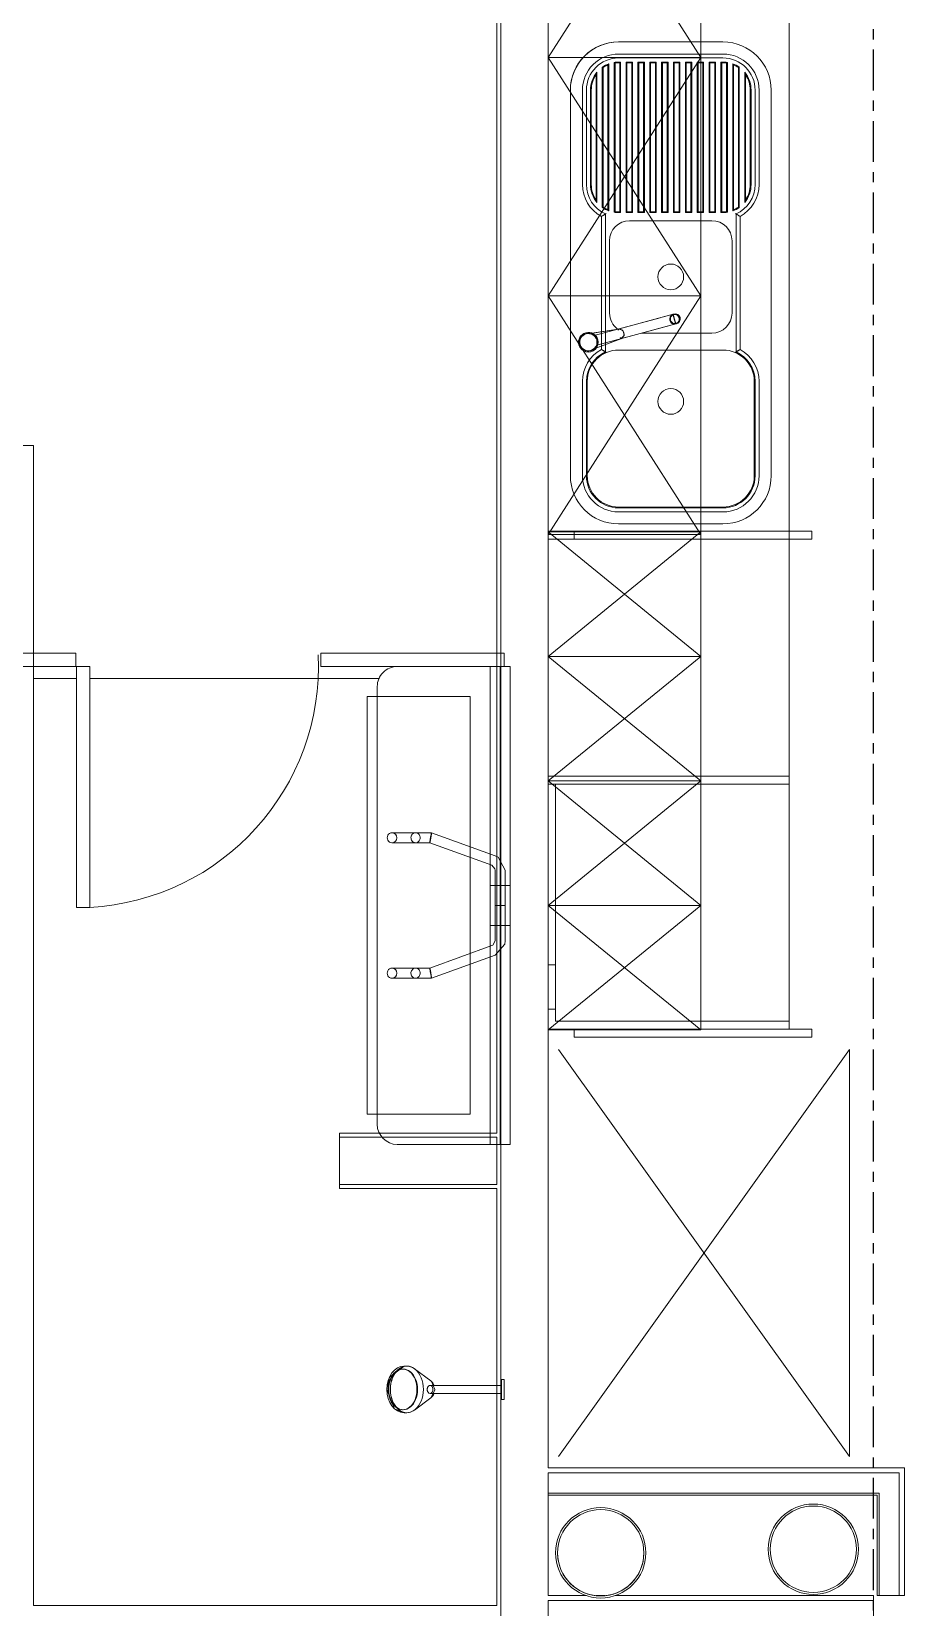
# Model space of a CAD drawing. Header units: millimetres. Extents: x -677815 to 406757, y -145898 to 39000.
# Drawn here: x 267903 to 270077, y 110 to 4034 of the extents above; entities that cross this region are included whole.
import ezdxf

# ---------------------------------------------------------------- set-up
doc = ezdxf.new("R2010")
doc.units = ezdxf.units.MM
doc.header["$LTSCALE"] = 8
doc.linetypes.add('Xref building Toll$0$Grid Line', pattern=[22.225, 12.7, -3.175, 3.175, -3.175])
for name, color, linetype, lineweight in [('Xref building Toll$0$A-AREA', 8, 'Continuous', 18), ('Xref building Toll$0$A-DETL', 8, 'Continuous', 9), ('Xref building Toll$0$A-GENM', 8, 'Continuous', 9), ('Xref building Toll$0$A-WALL', 8, 'Continuous', 9), ('Xref building Toll$0$I-FURN', 8, 'Continuous', 9), ('Xref building Toll$0$I-FURN-HDLN', 8, 'Continuous', 9), ('Xref building Toll$0$P-PIPE', 8, 'Continuous', 9), ('Xref building Toll$0$P-SANR-FIXT', 8, 'Continuous', 9), ('Xref building Toll$0$Q-SPCQ', 8, 'Continuous', 9), ('Xref building Toll$0$Q-SPCQ-HDLN', 8, 'Continuous', 9)]:
    doc.layers.add(name, color=color, linetype=linetype, lineweight=lineweight)
doc.layers.add('Xref building Toll$0$S-GRID', color=8, linetype='Continuous')

# ---------------------------------------------------------------- blocks, each defined once
blk = doc.blocks.new('Xref building Toll$0$Toll Grids')
at = {"layer": 'Xref building Toll$0$S-GRID', "linetype": 'Xref building Toll$0$Grid Line'}
blk.add_line((270000, -125373.3), (270000, 36031.5), dxfattribs=at)
blk = doc.blocks.new('Xref building Toll$0$TPT - Toilet Partition 02 - Standard-932682-MASTER GROUND FLOOR')
at = {"layer": 'Xref building Toll$0$A-GENM'}
for p, q in [((66.5, -236), (-66.5, -236)), ((-66.5, -236), (-66.5, -269)), ((-66.5, -236), (-66.5, -236)), ((-66.5, -269), (66.5, -269)), ((-66.5, -269), (-66.5, -269)), ((66.5, -269), (66.5, -236)), ((66.5, -236), (66.5, -236)), ((66.5, -269), (66.5, -269)), ((1133.5, -236), (676.5, -236)), ((676.5, -236), (676.5, -269)), ((676.5, -236), (676.5, -236)), ((676.5, -269), (1133.5, -269)), ((676.5, -269), (676.5, -269)), ((1133.5, -269), (1133.5, -236)), ((1133.5, -236), (1133.5, -236)), ((1133.5, -269), (1133.5, -269))]:
    blk.add_line(p, q, dxfattribs=at)
blk = doc.blocks.new('Xref building Toll$0$Doors - Doors-744022-MASTER GROUND FLOOR')
at = {"layer": 'Xref building Toll$0$Q-SPCQ'}
for p, q in [((1.9, 1468.9), (34.9, 1468.9)), ((1.9, 868.8), (1.9, 1468.9)), ((34.9, 1468.9), (34.9, 868.8)), ((34.9, 868.8), (1.9, 868.8))]:
    blk.add_line(p, q, dxfattribs=at)
at = {"layer": 'Xref building Toll$0$Q-SPCQ-HDLN'}
blk.add_arc((2.4, 1470.4), 602.4, 273.096, 2.588, dxfattribs=at)
blk = doc.blocks.new('Xref building Toll$0$IVS-FURNITURE-Open Cabinet with Power Outlet Hole - W620 D600 H520 2-1123760-MASTER GROUND FLOOR')
at = {"layer": 'Xref building Toll$0$I-FURN'}
for p, q in [((315, 0), (-315, 0)), ((-315, 0), (-315, -600)), ((-315, -600), (-315, 0)), ((-315, 0), (315, 0)), ((-315, 0), (-315, 0)), ((-155, 0), (-265, 0)), ((-265, 0), (-265, 0)), ((-265, 0), (-155, 0)), ((-265, -18), (-265, 0)), ((-265, -18), (-265, 0)), ((-155, 0), (-155, 0)), ((-155, 0), (-155, -18)), ((-155, -18), (-155, 0)), ((315, -600), (315, 0)), ((315, 0), (315, -600)), ((315, 0), (315, 0)), ((295, -18), (-295, -18)), ((-295, -18), (-295, -18)), ((-295, -18), (295, -18)), ((-295, -600), (-295, -18)), ((-295, -600), (-295, -18)), ((-265, -18), (-155, -18)), ((-155, -18), (-265, -18)), ((-265, -18), (-265, -18)), ((-155, -18), (-155, -18)), ((295, -18), (295, -18)), ((295, -18), (295, -600)), ((295, -600), (295, -18)), ((-315, -600), (315, -600)), ((315, -600), (-315, -600)), ((-315, -600), (-315, -600)), ((-295, -600), (295, -600)), ((295, -600), (-295, -600)), ((-295, -600), (-295, -600)), ((295, -600), (295, -600)), ((315, -600), (315, -600))]:
    blk.add_line(p, q, dxfattribs=at)
blk = doc.blocks.new('Xref building Toll$0$IVS-FURNITURE-Open Cabinet with Power Outlet Hole - W620 D600 H520 2-V17-MASTER GROUND FLOOR')
at = {"layer": 'Xref building Toll$0$I-FURN'}
for p, q in [((-315, 0), (-315, -600)), ((315, -64), (315, 0)), ((-315, -600), (295, -600))]:
    blk.add_line(p, q, dxfattribs=at)
blk = doc.blocks.new('Xref building Toll$0$Sink_1200mm_2_Bowl_2510 - Sink_1200mm_2_Bowl_2510-1123753-MASTER GROUND FLOOR')
at = {"layer": 'Xref building Toll$0$P-SANR-FIXT'}
for p, q in [((480, -50), (-480, -50)), ((-480, -50), (480, -50)), ((-245, -80), (-480, -80)), ((-480, -89.9), (-245, -89.9)), ((-245, -92), (-480, -92)), ((-138.8, -175.7), (-163.4, -110.8)), ((-162.3, -113.6), (-139, -175.3)), ((-154.8, -116), (-111, -279.7)), ((-154.8, -116), (-154.8, -116)), ((-86.8, -273.2), (-130.7, -109.6)), ((-130.7, -109.6), (-130.7, -109.6)), ((-114.8, -169.3), (-125.9, -100.8)), ((-114.8, -168.9), (-125.4, -103.7)), ((206.4, -114), (200.5, -116)), ((524.5, -116), (200.5, -116)), ((206.4, -114), (518.6, -114)), ((480, -80), (245, -80)), ((245, -89.9), (480, -89.9)), ((245, -100), (480, -100)), ((480, -102), (245, -102)), ((524.5, -116), (518.6, -114)), ((-171.8, -137.4), (171.8, -137.4)), ((165.7, -127.5), (-165.7, -127.5)), ((-75, -147.5), (105, -147.5)), ((182.4, -143.5), (179.4, -145.5)), ((545.6, -145.5), (179.4, -145.5)), ((182.4, -143.5), (542.6, -143.5)), ((187.9, -129.5), (537.1, -129.5)), ((187.9, -129.5), (188.9, -131.5)), ((536.1, -131.5), (188.9, -131.5)), ((537.1, -129.5), (536.1, -131.5)), ((545.6, -145.5), (542.6, -143.5)), ((-600, -170), (-600, -430)), ((-600, -430), (-600, -170)), ((-570, -170), (-570, -430)), ((-560.1, -430), (-560.1, -170)), ((-558, -170), (-558, -430)), ((-167, -430), (-167, -170)), ((-139, -175.1), (-102.2, -312.6)), ((-78, -306.2), (-114.9, -168.7)), ((175, -175.1), (175, -170)), ((177, -173.1), (175, -175.1)), ((550, -175.1), (175, -175.1)), ((175, -188.6), (550, -188.6)), ((175, -188.6), (177, -190.6)), ((175, -204.6), (175, -188.6)), ((175.9, -159.1), (549.1, -159.1)), ((175.9, -159.1), (177.6, -161.1)), ((177, -170), (177, -173.1)), ((177, -173.1), (548, -173.1)), ((548, -190.6), (177, -190.6)), ((177, -190.6), (177, -202.6)), ((547.4, -161.1), (177.6, -161.1)), ((549.1, -159.1), (547.4, -161.1)), ((548, -173.1), (548, -170)), ((550, -175.1), (548, -173.1)), ((550, -188.6), (548, -190.6)), ((548, -202.6), (548, -190.6)), ((550, -170), (550, -175.1)), ((550, -188.6), (550, -204.6)), ((560.1, -170), (560.1, -430)), ((570, -430), (570, -170)), ((600, -430), (600, -170)), ((600, -170), (600, -430)), ((-125, -402.5), (-125, -227.4)), ((155, -197.5), (155, -402.5)), ((177, -202.6), (175, -204.6)), ((550, -204.6), (175, -204.6)), ((175, -218.2), (550, -218.2)), ((175, -218.2), (177, -220.2)), ((175, -234.2), (175, -218.2)), ((177, -232.2), (175, -234.2)), ((550, -234.2), (175, -234.2)), ((177, -202.6), (548, -202.6)), ((548, -220.2), (177, -220.2)), ((177, -220.2), (177, -232.2)), ((177, -232.2), (548, -232.2)), ((550, -204.6), (548, -202.6)), ((550, -218.2), (548, -220.2)), ((548, -232.2), (548, -220.2)), ((550, -234.2), (548, -232.2)), ((550, -218.2), (550, -234.2)), ((175, -247.7), (550, -247.7)), ((175, -247.7), (177, -249.7)), ((175, -263.7), (175, -247.7)), ((177, -261.7), (175, -263.7)), ((550, -263.7), (175, -263.7)), ((548, -249.7), (177, -249.7)), ((177, -249.7), (177, -261.7)), ((177, -261.7), (548, -261.7)), ((550, -247.7), (548, -249.7)), ((548, -261.7), (548, -249.7)), ((550, -263.7), (548, -261.7)), ((550, -247.7), (550, -263.7)), ((-108.7, -288.2), (-102.2, -312.4)), ((-90.1, -309.4), (-102.2, -312.6)), ((-102.2, -312.6), (-90.1, -309.4)), ((-102.2, -312.4), (-102.2, -312.6)), ((-102.2, -312.6), (-102.2, -312.4)), ((-102.2, -312.6), (-102.2, -312.4)), ((-102.2, -312.6), (-101.9, -313.5)), ((-101.9, -313.6), (-101.7, -314.5)), ((-101, -313.2), (-100.9, -313.4)), ((-83, -306.8), (-97.5, -310.7)), ((-97.5, -310.7), (-90.3, -308.8)), ((-90.3, -308.8), (-83, -306.8)), ((-78, -306.2), (-90.1, -309.4)), ((-90.1, -309.4), (-78, -306.2)), ((-78.1, -306), (-84.6, -281.7)), ((-78.7, -307.4), (-78.8, -307.3)), ((-78, -306.2), (-78.1, -306)), ((-78.1, -306), (-78, -306.2)), ((-78.1, -306), (-78, -306.2)), ((-77.8, -307), (-78, -306.2)), ((-77.5, -308), (-77.8, -307.1)), ((175, -277.2), (550, -277.2)), ((175, -277.2), (177, -279.2)), ((175, -293.2), (175, -277.2)), ((177, -291.2), (175, -293.2)), ((550, -293.2), (175, -293.2)), ((175, -306.8), (550, -306.8)), ((175, -306.8), (177, -308.8)), ((175, -322.8), (175, -306.8)), ((548, -279.2), (177, -279.2)), ((177, -279.2), (177, -291.2)), ((177, -291.2), (548, -291.2)), ((548, -308.8), (177, -308.8)), ((177, -308.8), (177, -320.8)), ((550, -277.2), (548, -279.2)), ((548, -291.2), (548, -279.2)), ((550, -293.2), (548, -291.2)), ((550, -306.8), (548, -308.8)), ((548, -320.8), (548, -308.8)), ((550, -277.2), (550, -293.2)), ((550, -306.8), (550, -322.8)), ((177, -320.8), (175, -322.8)), ((550, -322.8), (175, -322.8)), ((175, -336.3), (550, -336.3)), ((175, -336.3), (177, -338.3)), ((175, -352.3), (175, -336.3)), ((177, -350.3), (175, -352.3)), ((550, -352.3), (175, -352.3)), ((177, -320.8), (548, -320.8)), ((548, -338.3), (177, -338.3)), ((177, -338.3), (177, -350.3)), ((177, -350.3), (548, -350.3)), ((550, -322.8), (548, -320.8)), ((550, -336.3), (548, -338.3)), ((548, -350.3), (548, -338.3)), ((550, -352.3), (548, -350.3)), ((550, -336.3), (550, -352.3)), ((175, -365.8), (550, -365.8)), ((175, -365.8), (177, -367.8)), ((175, -381.8), (175, -365.8)), ((177, -379.8), (175, -381.8)), ((550, -381.8), (175, -381.8)), ((548, -367.8), (177, -367.8)), ((177, -367.8), (177, -379.8)), ((177, -379.8), (548, -379.8)), ((550, -365.8), (548, -367.8)), ((548, -379.8), (548, -367.8)), ((550, -381.8), (548, -379.8)), ((550, -365.8), (550, -381.8)), ((175, -395.4), (550, -395.4)), ((175, -395.4), (177, -397.4)), ((175, -411.4), (175, -395.4)), ((175, -411.4), (177, -409.4)), ((550, -411.4), (175, -411.4)), ((175, -424.9), (550, -424.9)), ((175, -424.9), (177, -426.9)), ((175, -430), (175, -424.9)), ((548, -397.4), (177, -397.4)), ((177, -397.4), (177, -409.4)), ((177, -409.4), (548, -409.4)), ((548, -426.9), (177, -426.9)), ((177, -426.9), (177, -430)), ((548, -397.4), (550, -395.4)), ((548, -409.4), (548, -397.4)), ((550, -411.4), (548, -409.4)), ((548, -426.9), (550, -424.9)), ((548, -430), (548, -426.9)), ((550, -395.4), (550, -411.4)), ((550, -424.9), (550, -430)), ((171.8, -462.6), (-171.8, -462.6)), ((105, -452.5), (-75, -452.5)), ((175.9, -440.9), (177.6, -438.9)), ((549.1, -440.9), (175.9, -440.9)), ((177.6, -438.9), (547.4, -438.9)), ((179.4, -454.5), (545.6, -454.5)), ((179.4, -454.5), (182.4, -456.5)), ((542.6, -456.5), (182.4, -456.5)), ((187.9, -470.5), (188.9, -468.5)), ((537.1, -470.5), (187.9, -470.5)), ((188.9, -468.5), (536.1, -468.5)), ((537.1, -470.5), (536.1, -468.5)), ((542.6, -456.5), (545.6, -454.5)), ((549.1, -440.9), (547.4, -438.9)), ((-480, -508), (-245, -508)), ((-245, -510.1), (-480, -510.1)), ((-165.7, -472.5), (165.7, -472.5)), ((200.5, -484), (524.5, -484)), ((200.5, -484), (206.4, -486)), ((518.6, -486), (206.4, -486)), ((245, -498), (480, -498)), ((480, -500), (245, -500)), ((480, -510.1), (245, -510.1)), ((518.6, -486), (524.5, -484)), ((-480, -520), (-245, -520)), ((245, -520), (480, -520)), ((-480, -550), (480, -550)), ((480, -550), (-480, -550))]:
    blk.add_line(p, q, dxfattribs=at)
at = {"layer": 'Xref building Toll$0$P-SANR-FIXT', "flags": 128}
for points in [[(-149.4, -117.2), (-145.5, -117.1), (-141.8, -116.5)], [(-141.8, -116.5), (-145.5, -117.1), (-149.4, -117.2)], [(-141.8, -116.5), (-138.2, -115.2), (-134.9, -113.3)], [(-134.9, -113.3), (-138.2, -115.2), (-141.8, -116.5)], [(171.8, -137.4), (171, -136.2), (170.3, -134.9), (169.5, -133.7), (168.7, -132.5), (167.9, -131.2), (167.2, -130), (166.4, -128.7), (165.7, -127.5)], [(167.3, -130.3), (167.9, -131.2), (168.4, -132.1), (169, -132.9), (169.6, -133.8), (170.1, -134.7), (170.7, -135.6), (171.3, -136.5), (171.8, -137.4)], [(-139, -175.3), (-130.7, -184), (-118.9, -181.7), (-114.5, -170.6), (-114.8, -168.9)], [(-171.8, -462.6), (-171, -463.8), (-170.3, -465.1), (-169.5, -466.3), (-168.7, -467.5), (-167.9, -468.8), (-167.2, -470), (-166.4, -471.3), (-165.7, -472.5)], [(-167.3, -469.7), (-167.9, -468.8), (-168.4, -467.9), (-169, -467.1), (-169.6, -466.2), (-170.1, -465.3), (-170.7, -464.4), (-171.3, -463.5), (-171.8, -462.6)]]:
    blk.add_lwpolyline(points, dxfattribs=at)
at = {"layer": 'Xref building Toll$0$P-SANR-FIXT'}
for centre, radius, start, end in [((-480, -170), 120, 90, 180), ((-480, -170), 120, 90, 180), ((-147.6, -94.8), 24.5, 105, 285), ((-147.6, -94.8), 22.5, 15, 195), ((-147.6, -94.8), 22.5, 105, 285), ((-147.6, -94.8), 22.5, 105, 285), ((-147.6, -94.8), 21.4, 105, 285), ((-147.6, -94.8), 21.4, 105, 285), ((-147.6, -94.8), 24.5, 285, 105), ((-147.6, -94.8), 22.5, 285, 105), ((-147.6, -94.8), 22.5, 285, 105), ((-147.6, -94.8), 21.4, 285, 105), ((-147.6, -94.8), 21.4, 285, 105), ((480, -170), 120, 360, 90), ((480, -170), 120, 0, 90), ((-480, -170), 90, 90, 180), ((-480, -170), 80.1, 90, 180), ((-480, -170), 78, 90, 180), ((-245, -170), 90, 28.1786, 90), ((-245, -170), 80.1, 24.0151, 90), ((-245, -170), 78, 360, 90), ((-147.6, -94.8), 22.5, 195, 15), ((245, -170), 90, 90, 151.8214), ((245, -170), 80.1, 90, 155.9849), ((245, -170), 70, 90, 129.5177), ((245, -170), 68, 90, 124.5603), ((480, -170), 90, 360, 90), ((480, -170), 80.1, 0, 90), ((480, -170), 70, 50.4823, 90), ((480, -170), 68, 55.4397, 90), ((-75, -197.5), 50, 90, 143.201), ((105, -197.5), 50, 0, 90), ((245, -170), 70, 144.6885, 159.5463), ((245, -170), 68, 145.5553, 157.099), ((480, -170), 68, 22.901, 34.4447), ((480, -170), 70, 20.4537, 35.3115), ((-127.1, -171.3), 12.5, 200.7554, 9.2446), ((245, -170), 70, 171.0227, 180), ((245, -170), 68, 172.4598, 180), ((480, -170), 68, 360, 7.5402), ((480, -170), 70, 360, 8.9773), ((-295, -300), 32, 0, 180), ((-295, -300), 32, 360, 180), ((15, -300), 32, 0, 180), ((15, -300), 32, 360, 180), ((-295, -300), 32, 180, 0), ((-295, -300), 32, 180, 360), ((-90.3, -308.8), 12.5, 198.0333, 11.9667), ((15, -300), 32, 180, 0), ((15, -300), 32, 180, 360), ((-480, -430), 120, 180, 270), ((-480, -430), 120, 180, 270), ((-480, -430), 90, 180, 270), ((-480, -430), 80.1, 180, 270), ((-480, -430), 78, 180, 270), ((-245, -430), 78, 270, 0), ((-75, -402.5), 50, 180, 270), ((105, -402.5), 50, 270, 360), ((245, -430), 70, 180, 188.9773), ((245, -430), 68, 180, 187.5402), ((480, -430), 120, 270, 360), ((480, -430), 120, 270, 360), ((480, -430), 90, 270, 360), ((480, -430), 80.1, 270, 0), ((480, -430), 68, 352.4598, 360), ((480, -430), 70, 351.0227, 0), ((-245, -430), 80.1, 270, 335.9849), ((245, -430), 80.1, 204.0151, 270), ((245, -430), 70, 200.4537, 215.3115), ((245, -430), 68, 202.901, 214.4447), ((480, -430), 68, 325.5553, 337.099), ((480, -430), 70, 324.6885, 339.5463), ((-245, -430), 90, 270, 331.8214), ((245, -430), 90, 208.1786, 270), ((245, -430), 70, 230.4823, 270), ((245, -430), 68, 235.4397, 270), ((480, -430), 70, 270, 309.5177), ((480, -430), 68, 270, 304.5603)]:
    blk.add_arc(centre, radius, start, end, dxfattribs=at)
for centre, major_axis, ratio, start_param, end_param in [((-136.1, -174.6), (2.9, 0.78), 0.087156, 1.570796, 4.712389), ((-117.7, -169.6), (2.9, 0.78), 0.087156, 4.712389, 7.853982), ((-89.9, -310.2), (12.1, 3.2), 0.996195, 0, 3.141593), ((-89.8, -310.4), (12.1, 3.2), 0.996195, 0, 3.141593), ((-89.6, -311.2), (12.1, 3.2), 0.996195, 0, 3.141593), ((-89.9, -310.2), (11.1, 3), 0.996195, 0, 3.141593), ((-89.8, -310.4), (11.1, 3), 0.996195, 0, 3.141593), ((-97.4, -311.1), (4.83, 1.29), 0.087156, 1.570796, 3.141593), ((-90.1, -309.4), (12.1, 3.2), 0.996195, 3.141593, 6.283185), ((-90.1, -309.4), (12.1, 3.2), 0.996195, 3.141593, 6.283185), ((-97.4, -311.1), (4.83, 1.29), 0.087156, 1.570796, 3.141593), ((-89.9, -310.2), (12.1, 3.2), 0.996195, 3.141593, 6.283185), ((-89.8, -310.4), (12.1, 3.2), 0.996195, 3.141593, 6.283185), ((-89.6, -311.2), (12.1, 3.2), 0.996195, 3.141593, 6.283185), ((-89.9, -310.2), (11.1, 3), 0.996195, 3.141593, 6.283185), ((-89.8, -310.4), (11.1, 3), 0.996195, 3.141593, 6.283185), ((-90, -309.8), (12.1, 3.2), 0.996195, 0.927295, 2.214297), ((-82.9, -307.2), (4.83, 1.29), 0.087156, 0, 1.570796), ((-82.9, -307.2), (4.83, 1.29), 0.087156, 0, 1.570796)]:
    blk.add_ellipse(centre, major_axis=major_axis, ratio=ratio, start_param=start_param, end_param=end_param, dxfattribs=at)
for points, knots in [([(-162.3, -113.7), (-162.4, -113.6), (-162.4, -113.4), (-162, -113.3), (-161.8, -113.3), (-161.5, -113.3), (-161.2, -113.3), (-160.9, -113.3), (-160.7, -113.3), (-160.5, -113.4), (-160.3, -113.4), (-160, -113.5), (-159.5, -113.7), (-159.2, -113.8), (-159, -113.9)], [0, 0, 0, 0, 0.25, 0.375, 0.4375, 0.5, 0.5625, 0.625, 0.6875, 0.71875, 0.75, 0.8125, 0.875, 1, 1, 1, 1]), ([(-158.2, -116.3), (-158.7, -116), (-159.4, -115.7), (-160.2, -115.2), (-160.5, -115), (-160.8, -114.8), (-160.9, -114.7), (-161.1, -114.6), (-161.3, -114.5), (-161.4, -114.3), (-161.6, -114.2), (-161.7, -114.1), (-161.9, -114), (-162, -113.9), (-162.1, -113.8), (-162.2, -113.7), (-162.3, -113.7)], [0, 0, 0, 0, 0.333333, 0.416667, 0.5, 0.541667, 0.583333, 0.625, 0.666667, 0.708333, 0.75, 0.791667, 0.833333, 0.875, 0.916667, 1, 1, 1, 1]), ([(-154.8, -116), (-154.8, -116), (-154.8, -116.1), (-154.4, -116.2), (-154, -116.3), (-153.6, -116.4), (-153.2, -116.5), (-152.9, -116.6), (-152.7, -116.7), (-152.3, -116.7), (-152, -116.8), (-151.7, -116.9), (-151.4, -116.9), (-151.1, -117), (-150.7, -117), (-150.1, -117.1), (-149.6, -117.1), (-149.4, -117.2)], [0, 0, 0, 0, 0.142857, 0.285714, 0.357143, 0.428571, 0.5, 0.535714, 0.571429, 0.625, 0.678571, 0.705357, 0.732143, 0.785714, 0.839286, 0.892857, 1, 1, 1, 1]), ([(-149.4, -117.2), (-149.8, -117.1), (-150.4, -117.1), (-151.1, -117), (-151.5, -116.9), (-151.8, -116.8), (-152.1, -116.8), (-152.3, -116.7), (-152.6, -116.7), (-152.8, -116.6), (-153, -116.6), (-153.2, -116.5), (-153.4, -116.5), (-153.6, -116.4), (-153.8, -116.4), (-154, -116.3), (-154.1, -116.3), (-154.3, -116.2), (-154.4, -116.2), (-154.5, -116.1), (-154.8, -116.1), (-154.8, -116.1), (-154.8, -116)], [0, 0, 0, 0, 0.142857, 0.214286, 0.25, 0.285714, 0.321429, 0.357143, 0.392857, 0.428571, 0.464286, 0.5, 0.535714, 0.571429, 0.607143, 0.642857, 0.678571, 0.714286, 0.75, 0.785714, 0.857143, 1, 1, 1, 1]), ([(-130.7, -109.6), (-130.7, -109.6), (-130.7, -109.6), (-130.9, -109.8), (-131, -109.9), (-131.1, -110), (-131.2, -110.1), (-131.3, -110.3), (-131.4, -110.4), (-131.6, -110.5), (-131.7, -110.7), (-131.8, -110.8), (-132, -111), (-132.2, -111.1), (-132.3, -111.3), (-132.5, -111.4), (-132.7, -111.6), (-132.9, -111.8), (-133.1, -112), (-133.4, -112.2), (-134, -112.7), (-134.5, -113), (-134.9, -113.3)], [0, 0, 0, 0, 0.142857, 0.214286, 0.25, 0.285714, 0.321429, 0.357143, 0.392857, 0.428571, 0.464286, 0.5, 0.535714, 0.571429, 0.607143, 0.642857, 0.678571, 0.714286, 0.75, 0.785714, 0.857143, 1, 1, 1, 1]), ([(-134.9, -113.3), (-134.6, -113.1), (-134.1, -112.7), (-133.5, -112.3), (-133, -111.9), (-132.7, -111.6), (-132.4, -111.4), (-132.2, -111.2), (-132.1, -111), (-131.9, -110.8), (-131.7, -110.7), (-131.5, -110.5), (-131.3, -110.2), (-131, -109.9), (-130.7, -109.6), (-130.7, -109.6), (-130.7, -109.6)], [0, 0, 0, 0, 0.142857, 0.214286, 0.285714, 0.357143, 0.392857, 0.428571, 0.464286, 0.5, 0.535714, 0.571429, 0.642857, 0.714286, 0.857143, 1, 1, 1, 1]), ([(-128.1, -105.7), (-128, -105.5), (-127.8, -105.2), (-127.5, -104.8), (-127.3, -104.6), (-127.1, -104.5), (-127, -104.3), (-126.8, -104.1), (-126.5, -104), (-126.3, -103.8), (-126.1, -103.7), (-125.8, -103.6), (-125.5, -103.6), (-125.4, -103.7), (-125.4, -103.8)], [0, 0, 0, 0, 0.125, 0.1875, 0.25, 0.28125, 0.3125, 0.375, 0.4375, 0.5, 0.5625, 0.625, 0.75, 1, 1, 1, 1]), ([(-125.4, -103.8), (-125.5, -103.9), (-125.5, -104), (-125.6, -104.2), (-125.6, -104.3), (-125.7, -104.4), (-125.7, -104.6), (-125.8, -104.8), (-125.9, -105), (-126, -105.2), (-126.1, -105.4), (-126.2, -105.5), (-126.3, -105.8), (-126.5, -106.1), (-126.9, -106.9), (-127.3, -107.6), (-127.7, -108.1)], [0, 0, 0, 0, 0.083333, 0.125, 0.166667, 0.208333, 0.25, 0.291667, 0.333333, 0.375, 0.416667, 0.458333, 0.5, 0.583333, 0.666667, 1, 1, 1, 1]), ([(-99.8, -302.1), (-100.2, -302.6), (-100.7, -303.4), (-101.2, -304.4), (-101.6, -305.2), (-101.9, -305.9), (-102.2, -307), (-102.7, -309.3), (-102.5, -311.2), (-102.2, -312.6)], [0, 0, 0, 0, 0.142857, 0.214286, 0.285714, 0.357143, 0.428571, 0.571429, 1, 1, 1, 1]), ([(-78, -306.2), (-78.1, -305.7), (-78.4, -304.8), (-79.1, -303.5), (-79.9, -302.2), (-80.8, -301.2), (-81.6, -300.5), (-82.2, -300), (-82.9, -299.5), (-83.9, -298.9), (-84.7, -298.5), (-85.3, -298.3)], [0, 0, 0, 0, 0.142857, 0.285714, 0.428571, 0.571429, 0.642857, 0.714286, 0.785714, 0.857143, 1, 1, 1, 1])]:
    blk.add_open_spline(points, degree=3, knots=knots, dxfattribs=at)
for points in [[(-159, -113.9), (-156.3, -115.3), (-150.7, -116.9), (-144.9, -116.4), (-142, -115.6)], [(-141.4, -117.9), (-143.3, -118.4), (-147, -119), (-152.8, -118.4), (-156.4, -117.2), (-158.2, -116.3)], [(-142, -115.6), (-139.1, -114.8), (-133.8, -112.4), (-129.8, -108.2), (-128.1, -105.7)], [(-127.7, -108.1), (-128.8, -109.7), (-131.2, -112.6), (-136, -116), (-139.5, -117.4), (-141.4, -117.9)], [(-172.7, -138.7), (-172.6, -138.5), (-172.4, -138.2), (-172.1, -137.8), (-171.9, -137.5), (-171.8, -137.4)], [(-165.7, -127.5), (-166.7, -129.2), (-168.7, -132.5), (-170.8, -135.8), (-171.8, -137.4)], [(-171.8, -137.4), (-171.1, -136.2), (-169.6, -133.8), (-168.1, -131.5), (-167.3, -130.3)], [(-167.3, -130.3), (-167.3, -130.1), (-167.1, -129.9), (-166.8, -129.4), (-166.6, -129.1), (-166.6, -129)], [(166.6, -129), (166.7, -129.1), (166.8, -129.4), (167.1, -129.9), (167.3, -130.1), (167.3, -130.3)], [(171.8, -137.4), (171.9, -137.5), (172.1, -137.8), (172.4, -138.2), (172.6, -138.5), (172.7, -138.7)], [(-171.8, -462.6), (-171.9, -462.5), (-172.1, -462.2), (-172.4, -461.8), (-172.6, -461.5), (-172.7, -461.3)], [(-166.6, -471), (-166.7, -470.9), (-166.8, -470.6), (-167.1, -470.1), (-167.3, -469.9), (-167.3, -469.7)], [(171.8, -462.6), (170.8, -464.2), (168.7, -467.5), (166.7, -470.8), (165.7, -472.5)], [(166.6, -471), (166.6, -470.9), (166.8, -470.6), (167.1, -470.1), (167.3, -469.9), (167.3, -469.7)], [(167.3, -469.7), (168.1, -468.5), (169.6, -466.2), (171.1, -463.8), (171.8, -462.6)], [(171.8, -462.6), (171.9, -462.5), (172.1, -462.2), (172.4, -461.8), (172.6, -461.5), (172.7, -461.3)]]:
    blk.add_open_spline(points, degree=3, dxfattribs=at)
blk = doc.blocks.new('Xref building Toll$0$IVS-FURNITURE-Hung Cabinet 2 Adjustable Shelves - D380 W594 H900-1123773-MASTER GROUND FLOOR')
at = {"layer": 'Xref building Toll$0$I-FURN-HDLN'}
for p, q in [((-297, 0), (297, -380)), ((-297, -380), (-297, 0)), ((-297, 0), (297, 0)), ((297, 0), (297, -380)), ((-297, -380), (297, 0)), ((297, -380), (-297, -380))]:
    blk.add_line(p, q, dxfattribs=at)
blk = doc.blocks.new('Xref building Toll$0$IVS-FURNITURE-Hung Cabinet 2 Adjustable Shelves - D380 W594 H900 A-1108470-MASTER GROUND FLOOR')
at = {"layer": 'Xref building Toll$0$I-FURN-HDLN'}
for p, q in [((-297, 380), (297, 0)), ((-297, 0), (297, 380)), ((297, 380), (-297, 380)), ((-297, 380), (-297, 0)), ((297, 0), (297, 380)), ((-297, 0), (297, 0))]:
    blk.add_line(p, q, dxfattribs=at)
blk = doc.blocks.new('Xref building Toll$0$IVS-FURNITURE-Hung Cabinet 2 Adjustable Shelves - D380 W310 H900 A 3-1123774-MASTER GROUND FLOOR')
at = {"layer": 'Xref building Toll$0$I-FURN-HDLN'}
for p, q in [((-155, -380), (155, 0)), ((-155, 0), (155, -380)), ((-155, -380), (-155, 0)), ((-155, 0), (155, 0)), ((155, 0), (155, -380)), ((155, -380), (-155, -380))]:
    blk.add_line(p, q, dxfattribs=at)
blk = doc.blocks.new('Xref building Toll$0$IVS-FURNITURE-Hung Cabinet 2 Adjustable Shelves - D380 W310 H900 A 3-1128791-MASTER GROUND FLOOR')
at = {"layer": 'Xref building Toll$0$I-FURN-HDLN'}
for p, q in [((-155, 380), (155, 0)), ((-155, 0), (155, 380)), ((155, 380), (-155, 380)), ((-155, 380), (-155, 0)), ((155, 0), (155, 380)), ((-155, 0), (155, 0))]:
    blk.add_line(p, q, dxfattribs=at)
blk = doc.blocks.new('Xref building Toll$0$IVS-FURNITURE-Table Cabinet Frame1 - D600 H900 THK18_18 no side-1486493-MASTER GROUND FLOOR')
at = {"layer": 'Xref building Toll$0$I-FURN'}
for p, q in [((2095.3, 0), (-2095.3, 0)), ((-2095.3, 0), (2095.3, 0)), ((2095.3, 0), (2095.3, 0)), ((2095.3, -600), (2095.3, 0)), ((2095.3, 0), (2095.3, -600)), ((2095.3, -600), (-2095.3, -600)), ((-2095.3, -600), (2095.3, -600)), ((2095.3, -600), (2095.3, -600))]:
    blk.add_line(p, q, dxfattribs=at)
blk = doc.blocks.new('Xref building Toll$0$Shower _3_ - Shower _3_-867422-MASTER GROUND FLOOR')
at = {"layer": 'Xref building Toll$0$P-SANR-FIXT'}
for p, q in [((-58, 249.3), (-58, 242.2)), ((-58, 249.3), (-58, 242.2)), ((-50.6, 252.8), (-50.6, 251.4)), ((50.6, 251.4), (50.6, 252.8)), ((58, 242.2), (58, 249.3)), ((58, 242.2), (58, 249.3)), ((-51.3, 223.1), (-21.3, 182.7)), ((-51.3, 223.1), (-21.3, 182.7)), ((21.3, 182.7), (51.3, 223.1)), ((21.3, 182.7), (51.3, 223.1)), ((-10, 6.5), (-10, 184.6)), ((-10, 184.5), (-10, 152.7)), ((10, 184.6), (10, 6.5)), ((10, 152.7), (10, 184.5)), ((-25, 6.5), (-25, 0)), ((-25, 6.5), (25, 6.5)), ((25, 6.5), (-25, 6.5)), ((-25, 6.5), (-25, 0)), ((25, 6.5), (-25, 6.5)), ((-25, 0), (25, 0)), ((25, 0), (-25, 0)), ((-25, 0), (25, 0)), ((-10, 25.4), (-10, 6.5)), ((0, 6.5), (0, 6.5)), ((0, 6.5), (0, 6.5)), ((10, 6.5), (10, 25.4)), ((25, 0), (25, 6.5)), ((25, 6.5), (25, 0))]:
    blk.add_line(p, q, dxfattribs=at)
at = {"layer": 'Xref building Toll$0$P-SANR-FIXT', "flags": 128}
for points in [[(0, 291.8), (-48.3, 272.9), (-58, 249.3)], [(58, 249.3), (30.7, 285.4), (0, 291.8)], [(-21.3, 182.7), (-1.8, 172.8), (0, 172.8)], [(0, 172.8), (19.9, 181.1), (21.3, 182.7)], [(-10, 152.7), (-10, 49.6), (-10, 25.4)], [(10, 25.4), (10, 134.5), (10, 152.7)]]:
    blk.add_lwpolyline(points, dxfattribs=at)
at = {"layer": 'Xref building Toll$0$P-SANR-FIXT'}
for centre, start, end in [((-2.3, 196.8), 216.7034, 251.0623), ((2.3, 196.8), 288.9377, 323.2966)]:
    blk.add_arc(centre, 23.6, start, end, dxfattribs=at)
for centre, major_axis, ratio, start_param, end_param in [((0, 242.2), (-58, 0), 0.707107, 4.712389, 6.768298), ((0, 242.2), (-58, 0), 0.707107, 4.712389, 7.853982), ((0, 249.3), (-58, 0), 0.732341, 3.141593, 6.283185), ((0, 252.8), (-50.6, 0), 0.707107, 4.712389, 7.853982), ((0, 251.4), (-50.6, 0), 0.707107, 4.712389, 7.853982), ((0, 252.8), (-50.6, 0), 0.707107, 1.570796, 4.712389), ((0, 251.4), (-50.6, 0), 0.707107, 1.570796, 4.712389), ((0, 242.2), (-58, 0), 0.707107, 1.570796, 4.712389), ((0, 242.2), (58, 0), 0.707107, 5.798073, 7.853982), ((0, 184.6), (-10, 0), 0.7, 3.141593, 6.283185), ((0, 184.5), (10, 0), 0.707107, 1.570796, 4.712389), ((0, 184.5), (10, 0), 0.707107, 4.712389, 7.853982)]:
    blk.add_ellipse(centre, major_axis=major_axis, ratio=ratio, start_param=start_param, end_param=end_param, dxfattribs=at)
blk = doc.blocks.new('Xref building Toll$0$SST_Folding Seat 02 _00000002_ - SST_Folding Seat 02 _00000002_-1139198-MASTER GROUND FLOOR')
at = {"layer": 'Xref building Toll$0$A-GENM'}
for p, q in [((520, 356), (-520, 356)), ((-520, 356), (-520, 100)), ((-520, 100), (-520, 356)), ((-520, 356), (520, 356)), ((-520, 356), (-520, 356)), ((520, 100), (520, 356)), ((520, 356), (520, 100)), ((520, 356), (520, 356)), ((545, 331), (-545, 331)), ((-545, 331), (545, 331)), ((-595, 281), (-595, 25)), ((-595, 25), (-595, 281)), ((-181.1, 294.3), (-181.1, 235.5)), ((-156.1, 235.5), (-156.1, 294.3)), ((156.1, 294.3), (156.1, 235.5)), ((181.1, 235.5), (181.1, 294.3)), ((595, 25), (595, 281)), ((595, 281), (595, 25)), ((-156.1, 235.5), (-156.1, 200.1)), ((156.1, 200.1), (156.1, 235.5)), ((-99.9, 45.7), (-156.1, 200.1)), ((156.1, 200.1), (99.9, 45.7)), ((-181.1, 195.7), (-123.4, 37.2)), ((123.4, 37.2), (181.1, 195.7)), ((-520, 100), (520, 100)), ((520, 100), (-520, 100)), ((-520, 100), (-520, 100)), ((520, 100), (520, 100)), ((595, 50), (-595, 50)), ((-595, 0), (-595, 50)), ((-595, 50), (-595, 0)), ((-595, 50), (-595, 50)), ((-595, 50), (-595, 0)), ((-595, 0), (-595, 50)), ((595, 50), (-595, 50)), ((-595, 50), (595, 50)), ((50, 50), (-50, 50)), ((-50, 50), (-50, 50)), ((-50, 50), (50, 50)), ((-50, 50), (-50, 0)), ((-50, 50), (-50, 0)), ((50, 50), (50, 50)), ((50, 0), (50, 50)), ((50, 50), (50, 0)), ((595, 0), (595, 50)), ((595, 50), (595, 0)), ((595, 50), (595, 0)), ((595, 0), (595, 50)), ((595, 50), (595, 50)), ((-595, 25), (595, 25)), ((595, 25), (-595, 25)), ((-595, 25), (-595, 25)), ((-595, 0), (-595, 0)), ((-595, 0), (595, 0)), ((-595, 0), (595, 0)), ((0, 37.5), (-88.2, 37.5)), ((-88.2, 12.5), (0, 12.5)), ((50, 0), (-50, 0)), ((-50, 0), (-50, 0)), ((-50, 0), (50, 0)), ((0, 37.5), (0, 12.5)), ((0, 12.5), (0, 37.5)), ((88.2, 37.5), (0, 37.5)), ((0, 37.5), (0, 12.5)), ((0, 12.5), (0, 37.5)), ((0, 12.5), (88.2, 12.5)), ((50, 0), (50, 0)), ((595, 25), (595, 25)), ((595, 0), (595, 0)), ((-595, 0), (595, 0))]:
    blk.add_line(p, q, dxfattribs=at)
at = {"layer": 'Xref building Toll$0$A-GENM', "flags": 128}
for points in [[(-181.1, 195.7), (-181.1, 234.1), (-181.1, 235.5)], [(181.1, 235.5), (181.1, 198.5), (181.1, 195.7)], [(-156.1, 200.1), (-156.6, 200.2), (-157.9, 200), (-159.9, 199.7), (-162.5, 199.3), (-165.5, 198.9), (-168.8, 198.3), (-172, 197.7), (-175, 197.1), (-177.6, 196.6), (-179.5, 196.2), (-180.8, 195.9), (-181.1, 195.7)], [(-181.1, 195.7), (-180.7, 195.7), (-179.4, 195.8), (-177.4, 196.1), (-174.8, 196.5), (-171.8, 197), (-168.5, 197.6), (-165.3, 198.1), (-162.3, 198.7), (-159.7, 199.2), (-157.8, 199.7), (-156.5, 200), (-156.1, 200.1)], [(181.1, 195.7), (180.8, 195.9), (179.5, 196.2), (177.6, 196.6), (175, 197.1), (172, 197.7), (168.8, 198.3), (165.5, 198.9), (162.5, 199.3), (159.9, 199.7), (157.9, 200), (156.6, 200.2), (156.1, 200.1)], [(156.1, 200.1), (156.5, 200), (157.8, 199.7), (159.7, 199.2), (162.3, 198.7), (165.3, 198.1), (168.5, 197.6), (171.8, 197), (174.8, 196.5), (177.4, 196.1), (179.4, 195.8), (180.7, 195.7), (181.1, 195.7)], [(-88.2, 37.5), (-98.7, 43.2), (-99.9, 45.7)], [(99.9, 45.7), (90.9, 37.8), (88.2, 37.5)], [(-123.4, 37.2), (-96.4, 13.4), (-88.2, 12.5)], [(88.2, 12.5), (119.8, 29.7), (123.4, 37.2)]]:
    blk.add_lwpolyline(points, dxfattribs=at)
at = {"layer": 'Xref building Toll$0$A-GENM'}
for centre, start, end in [((-545, 281), 90, 180), ((-545, 281), 90, 180), ((545, 281), 360, 90), ((545, 281), 360, 90)]:
    blk.add_arc(centre, 50, start, end, dxfattribs=at)
for centre, start_param, end_param in [((-168.6, 294.3), 0.010696, 3.152289), ((-168.6, 294.3), 3.152289, 6.293881), ((168.6, 294.3), 6.272489, 9.414082), ((168.6, 294.3), 3.130897, 6.272489)]:
    blk.add_ellipse(centre, major_axis=(12.5, 0), ratio=0.955779, start_param=start_param, end_param=end_param, dxfattribs=at)
for points, knots in [([(-156.1, 235.6), (-156.2, 236.9), (-156.7, 239.6), (-159, 243.2), (-162.4, 245.8), (-166.6, 247.2), (-171, 247.1), (-175.9, 245.4), (-180.1, 241.4), (-181.2, 237.4), (-181.1, 235.3)], [0, 0, 0, 0, 0.111111, 0.222222, 0.333333, 0.444444, 0.555556, 0.666667, 0.833333, 1, 1, 1, 1]), ([(181.1, 235.3), (181.2, 236.7), (180.7, 239.4), (178.5, 243), (175.2, 245.6), (171, 247.1), (166.6, 247.2), (161.7, 245.5), (157.4, 241.6), (156.2, 237.6), (156.1, 235.6)], [0, 0, 0, 0, 0.111111, 0.222222, 0.333333, 0.444444, 0.555556, 0.666667, 0.833333, 1, 1, 1, 1]), ([(-156.1, 200.1), (-156.2, 200.2), (-156.8, 200.2), (-158.8, 199.9), (-160.7, 199.6), (-162.9, 199.3), (-165.5, 198.9), (-168.2, 198.4), (-170.7, 197.9), (-173, 197.5), (-175, 197.1), (-176.8, 196.8), (-178.3, 196.5), (-179.6, 196.2), (-180.5, 196), (-181, 195.8), (-181.1, 195.7), (-181.1, 195.7)], [-1, -1, -1, -1, -0.861111, -0.791667, -0.722222, -0.652778, -0.583333, -0.513889, -0.444444, -0.388889, -0.333333, -0.277778, -0.222222, -0.166667, -0.111111, -0.055556, 0, 0, 0, 0]), ([(-181.1, 195.7), (-181.1, 195.7), (-180.5, 195.7), (-178.5, 195.9), (-176.6, 196.2), (-174.3, 196.6), (-171.8, 197), (-169.1, 197.5), (-166.6, 197.9), (-164.3, 198.3), (-162.3, 198.7), (-160.5, 199.1), (-159, 199.4), (-157.7, 199.7), (-156.8, 199.9), (-156.3, 200), (-156.1, 200.1), (-156.1, 200.1)], [-1, -1, -1, -1, -0.861111, -0.791667, -0.722222, -0.652778, -0.583333, -0.513889, -0.444444, -0.388889, -0.333333, -0.277778, -0.222222, -0.166667, -0.111111, -0.055556, 0, 0, 0, 0]), ([(181.1, 195.7), (181.1, 195.8), (180.6, 196), (178.7, 196.4), (176.8, 196.8), (174.5, 197.2), (172.4, 197.6), (170.6, 198), (168.8, 198.3), (166.7, 198.6), (164.5, 199), (162.5, 199.4), (160.7, 199.6), (159.1, 199.9), (157.9, 200), (156.9, 200.1), (156.3, 200.2), (156.2, 200.2), (156.1, 200.1)], [-1, -1, -1, -1, -0.861111, -0.791667, -0.722222, -0.652778, -0.583333, -0.548611, -0.513889, -0.444444, -0.388889, -0.333333, -0.277778, -0.222222, -0.166667, -0.111111, -0.055556, 0, 0, 0, 0]), ([(156.1, 200.1), (156.1, 200.1), (156.7, 199.9), (158.6, 199.5), (160.5, 199.1), (162.7, 198.6), (164.9, 198.2), (166.6, 197.9), (168.4, 197.6), (170.5, 197.2), (172.8, 196.8), (174.8, 196.5), (176.6, 196.2), (178.2, 196), (179.4, 195.8), (180.4, 195.7), (181, 195.7), (181.1, 195.7), (181.1, 195.7)], [-1, -1, -1, -1, -0.861111, -0.791667, -0.722222, -0.652778, -0.583333, -0.548611, -0.513889, -0.444444, -0.388889, -0.333333, -0.277778, -0.222222, -0.166667, -0.111111, -0.055556, 0, 0, 0, 0])]:
    blk.add_open_spline(points, degree=3, knots=knots, dxfattribs=at)
for points in [[(-181.1, 235.3), (-181.1, 234), (-180.6, 231.3), (-178.3, 227.8), (-174.9, 225.2), (-170.7, 223.8), (-166.3, 223.9), (-162.1, 225.3), (-158.8, 228), (-156.6, 231.6), (-156.1, 234.2), (-156.1, 235.6)], [(156.1, 235.6), (156.1, 234.2), (156.6, 231.6), (158.8, 228), (162.1, 225.3), (166.3, 223.9), (170.7, 223.8), (174.9, 225.2), (178.3, 227.8), (180.6, 231.3), (181.1, 234), (181.1, 235.3)]]:
    blk.add_open_spline(points, degree=3, dxfattribs=at)
blk = doc.blocks.new('Xref building Toll$0$DWP_Downpipe - 225mm-1378646-MASTER GROUND FLOOR')
at = {"layer": 'Xref building Toll$0$P-PIPE'}
for radius, start, end in [(112.5, 0, 180), (112.5, 0, 180), (107.5, 0, 180), (107.5, 360, 180), (112.5, 180, 360), (112.5, 180, 0), (107.5, 180, 360), (107.5, 180, 360)]:
    blk.add_arc((-33.5, -236), radius, start, end, dxfattribs=at)
blk = doc.blocks.new('Xref building Toll$0$DWP_Downpipe - 225mm - OF-2305441-MASTER GROUND FLOOR')
at = {"layer": 'Xref building Toll$0$P-PIPE'}
for radius, start, end in [(112.5, 360, 180), (107.5, 0, 180), (112.5, 180, 360), (107.5, 180, 0)]:
    blk.add_arc((-33.5, 236), radius, start, end, dxfattribs=at)
blk = doc.blocks.new('Xref building Toll$0$building block 28092016')
at = {"layer": 'Xref building Toll$0$A-AREA'}
for p, q in [((990457.6, -669076.5), (990564.6, -669076.5)), ((990597.6, -669076.5), (991319, -669076.5))]:
    blk.add_line(p, q, dxfattribs=at)
at = {"layer": 'Xref building Toll$0$A-DETL'}
for p, q in [((992489.6, -670000), (991764.6, -671013.5)), ((991764.6, -670000), (992489.6, -671013.5)), ((992489.6, -671013.5), (992489.6, -670000))]:
    blk.add_line(p, q, dxfattribs=at)
at = {"layer": 'Xref building Toll$0$A-WALL', "lineweight": 18}
for p, q in [((991611.6, -664517), (991611.6, -670208.5)), ((991739.6, -671041.5), (991739.6, -664517)), ((990457.6, -668496.5), (988719.7, -668496.5)), ((990457.6, -671384.5), (990457.6, -668496.5)), ((992395.6, -668709.5), (991803.6, -668709.5)), ((991803.6, -668709.5), (991803.6, -668729.5)), ((992395.6, -668729.5), (992395.6, -668709.5)), ((991803.6, -668729.5), (992395.6, -668729.5)), ((992395.6, -669949.5), (991803.6, -669949.5)), ((991803.6, -669949.5), (991803.6, -669969.5)), ((991803.6, -669969.5), (992395.6, -669969.5)), ((992395.6, -669969.5), (992395.6, -669949.5)), ((991611.6, -670208.5), (991219.6, -670208.5)), ((991219.6, -670208.5), (991219.6, -670346.5)), ((991219.6, -670346.5), (991611.6, -670346.5)), ((991611.6, -670346.5), (991611.6, -671384.5)), ((992626.6, -671041.5), (991739.6, -671041.5)), ((992626.6, -671359.5), (992626.6, -671041.5)), ((991739.6, -671359.5), (991739.6, -671109.5)), ((991739.6, -671109.5), (992558.6, -671109.5)), ((992558.6, -671109.5), (992558.6, -671359.5)), ((991611.6, -671384.5), (990457.6, -671384.5)), ((991834.6, -671359.5), (991739.6, -671359.5)), ((991881.5, -671359.5), (991858.7, -671359.5)), ((992549.6, -671359.5), (991905.7, -671359.5)), ((992558.6, -671359.5), (992626.6, -671359.5))]:
    blk.add_line(p, q, dxfattribs=at)
at = {"layer": 'Xref building Toll$0$A-WALL'}
for p, q in [((991621.6, -664517), (991621.6, -671499.5)), ((991611.6, -670218.5), (991219.6, -670218.5)), ((991611.6, -670336.5), (991611.6, -670218.5)), ((991611.6, -670336.5), (991219.6, -670336.5)), ((991739.6, -671054.5), (992613.6, -671054.5)), ((991739.6, -671054.5), (991739.6, -671109.5)), ((992613.6, -671054.5), (992613.6, -671359.5)), ((991739.6, -671104.5), (992563.6, -671104.5)), ((992563.6, -671104.5), (992563.6, -671359.5)), ((991739.6, -671372.5), (992549.6, -671372.5)), ((991739.6, -671372.5), (991739.6, -671499.5)), ((992549.6, -671499.5), (992549.6, -671359.5))]:
    blk.add_line(p, q, dxfattribs=at)
at = {"layer": 'Xref building Toll$0$A-GENM'}
blk.add_blockref('Xref building Toll$0$TPT - Toilet Partition 02 - Standard-932682-MASTER GROUND FLOOR', (990496.2, -668777.5), dxfattribs=at)
at = {"layer": 'Xref building Toll$0$A-GENM', "rotation": 90}
blk.add_blockref('Xref building Toll$0$SST_Folding Seat 02 _00000002_ - SST_Folding Seat 02 _00000002_-1139198-MASTER GROUND FLOOR', (991644.6, -669641.5), dxfattribs=at)
at = {"layer": 'Xref building Toll$0$I-FURN'}
for name, p, rotation in [('Xref building Toll$0$IVS-FURNITURE-Table Cabinet Frame1 - D600 H900 THK18_18 no side-1486493-MASTER GROUND FLOOR', (992339.6, -666634.2), 270), ('Xref building Toll$0$IVS-FURNITURE-Hung Cabinet 2 Adjustable Shelves - D380 W594 H900-1123773-MASTER GROUND FLOOR', (991739.6, -667233), 90), ('Xref building Toll$0$IVS-FURNITURE-Hung Cabinet 2 Adjustable Shelves - D380 W594 H900 A-1108470-MASTER GROUND FLOOR', (991739.6, -667827), 270), ('Xref building Toll$0$IVS-FURNITURE-Hung Cabinet 2 Adjustable Shelves - D380 W594 H900-1123773-MASTER GROUND FLOOR', (991739.6, -668421), 90), ('Xref building Toll$0$IVS-FURNITURE-Open Cabinet with Power Outlet Hole - W620 D600 H520 2-V17-MASTER GROUND FLOOR', (991739.6, -669024.5), 90), ('Xref building Toll$0$IVS-FURNITURE-Hung Cabinet 2 Adjustable Shelves - D380 W310 H900 A 3-1128791-MASTER GROUND FLOOR', (991739.6, -668866.5), 270), ('Xref building Toll$0$IVS-FURNITURE-Hung Cabinet 2 Adjustable Shelves - D380 W310 H900 A 3-1123774-MASTER GROUND FLOOR', (991739.6, -669176.5), 90), ('Xref building Toll$0$IVS-FURNITURE-Open Cabinet with Power Outlet Hole - W620 D600 H520 2-1123760-MASTER GROUND FLOOR', (991739.6, -669634.5), 90), ('Xref building Toll$0$IVS-FURNITURE-Hung Cabinet 2 Adjustable Shelves - D380 W310 H900 A 3-1128791-MASTER GROUND FLOOR', (991739.6, -669486.5), 270), ('Xref building Toll$0$IVS-FURNITURE-Hung Cabinet 2 Adjustable Shelves - D380 W310 H900 A 3-1123774-MASTER GROUND FLOOR', (991739.6, -669796.5), 90)]:
    blk.add_blockref(name, p, dxfattribs=dict(at, rotation=rotation))
at = {"layer": 'Xref building Toll$0$P-PIPE', "rotation": 180}
blk.add_blockref('Xref building Toll$0$DWP_Downpipe - 225mm-1378646-MASTER GROUND FLOOR', (991836.6, -671489.4), dxfattribs=at)
at = {"layer": 'Xref building Toll$0$P-PIPE'}
blk.add_blockref('Xref building Toll$0$DWP_Downpipe - 225mm - OF-2305441-MASTER GROUND FLOOR', (992433.2, -671480.4), dxfattribs=at)
at = {"layer": 'Xref building Toll$0$P-SANR-FIXT', "rotation": 90}
for name, p in [('Xref building Toll$0$Sink_1200mm_2_Bowl_2510 - Sink_1200mm_2_Bowl_2510-1123753-MASTER GROUND FLOOR', (991744.6, -668091.5)), ('Xref building Toll$0$Shower _3_ - Shower _3_-867422-MASTER GROUND FLOOR', (991629.6, -670846.5))]:
    blk.add_blockref(name, p, dxfattribs=at)
at = {"layer": 'Xref building Toll$0$Q-SPCQ'}
blk.add_blockref('Xref building Toll$0$Doors - Doors-744022-MASTER GROUND FLOOR', (990562.6, -670515.2), dxfattribs=at)
blk = doc.blocks.new('Xref building Toll')
for name, p in [('Xref building Toll$0$Toll Grids', (0, 0)), ('Xref building Toll$0$building block 28092016', (-722549.6, 671499.5))]:
    blk.add_blockref(name, p)

msp = doc.modelspace()

# ---------------------------------------------------------------- block references
msp.add_blockref('Xref building Toll', (0, 0))

doc.saveas('drawing.dxf')
